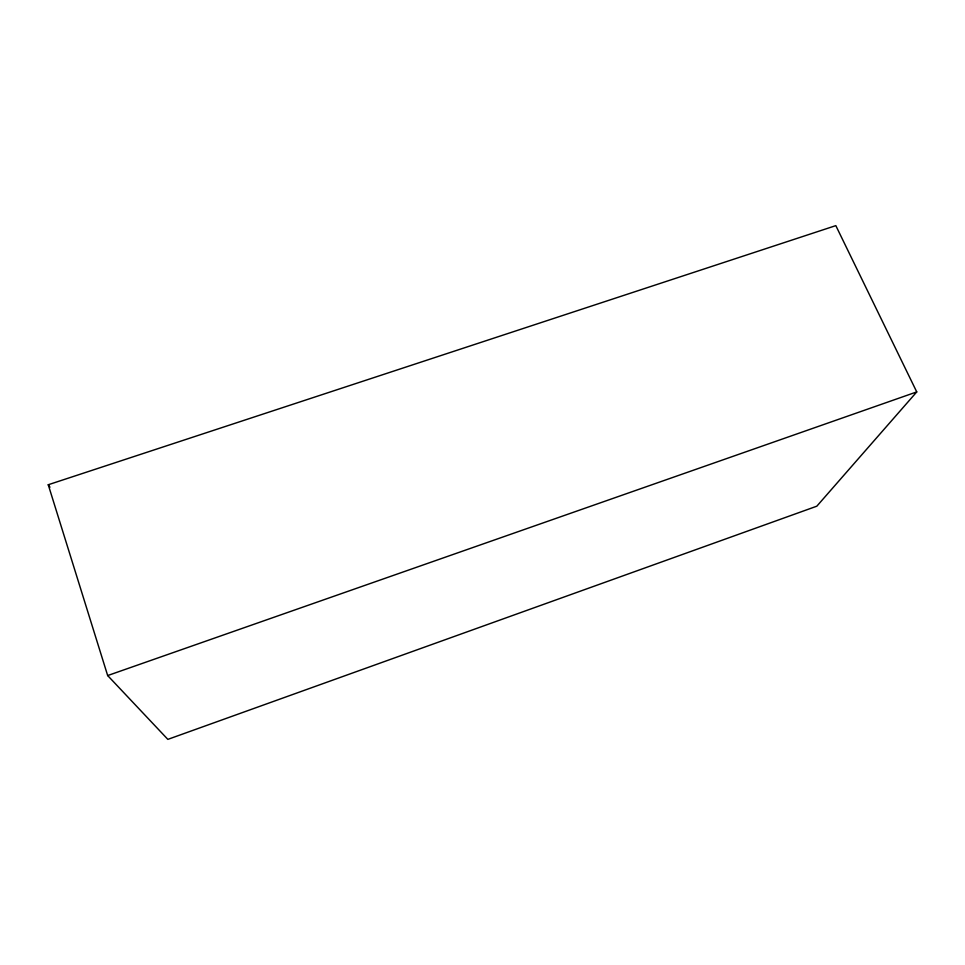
<?xml version="1.0" encoding="UTF-8"?>
<svg xmlns="http://www.w3.org/2000/svg" width="965" height="965" viewBox="0 0 965 965"><rect width="100%" height="100%" fill="white"/><g stroke="black" fill="none" stroke-linecap="round" stroke-linejoin="round"><path stroke-width="1.45" d="M916.75 391.923L816.824 506.191L167.85 739.371L107.67 675.56L48.25 484.744L835.823 225.629L916.75 391.923L107.67 675.56M48.25 484.744L49.963 487.192"/></g></svg>
